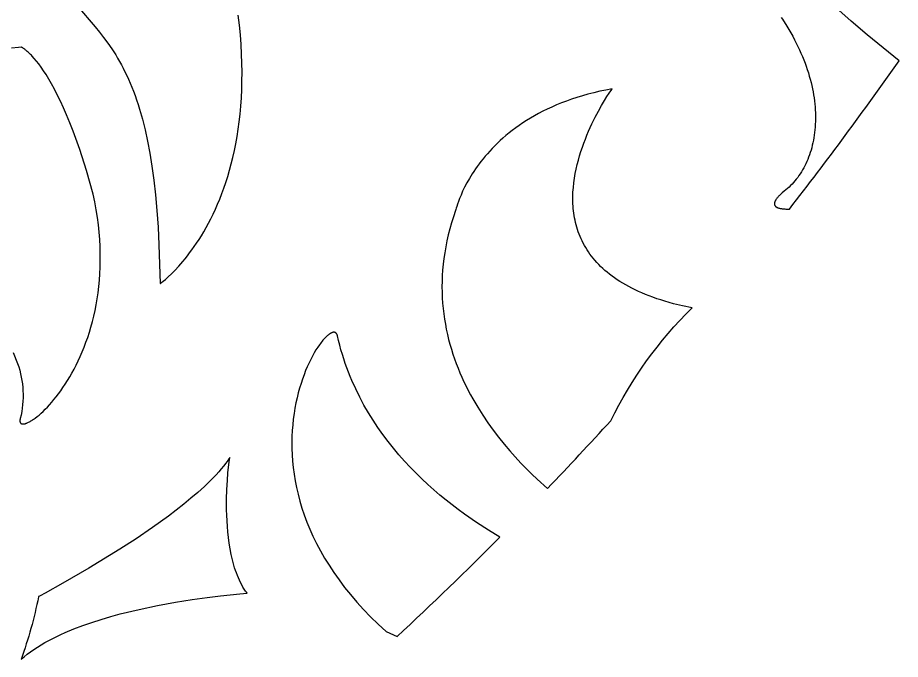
# Model space of a CAD drawing. Extents: x -3008 to 184, y 2842 to 4842.
# Drawn here: x -1360.4 to -1178.3, y 3282.7 to 3415 of the extents above; entities that cross this region are included whole.
import ezdxf

# ---------------------------------------------------------------- set-up
doc = ezdxf.new("R2010")
doc.units = 0
doc.layers.add('LAYER_1', color=7, linetype='CONTINUOUS')

msp = doc.modelspace()

# ---------------------------------------------------------------- linework, layer by layer
at = {"layer": 'LAYER_1'}
msp.add_lwpolyline([(-1348.06, 3417.37), (-1344.42, 3413.14), (-1343.54, 3412.06), (-1342.68, 3410.95), (-1341.83, 3409.8), (-1341, 3408.6), (-1340.19, 3407.34), (-1339.8, 3406.69), (-1339.41, 3406.02), (-1339.02, 3405.33), (-1338.65, 3404.62), (-1338.28, 3403.89), (-1337.91, 3403.13), (-1337.55, 3402.36), (-1337.2, 3401.55), (-1336.86, 3400.73), (-1336.52, 3399.87), (-1336.19, 3398.99), (-1335.87, 3398.08), (-1335.56, 3397.13), (-1335.26, 3396.16), (-1334.67, 3394.11), (-1334.13, 3391.92), (-1333.62, 3389.57), (-1333.15, 3387.07), (-1332.72, 3384.4), (-1332.33, 3381.55), (-1331.99, 3378.51), (-1331.69, 3375.28), (-1331.45, 3371.84), (-1331.25, 3368.18), (-1331.01, 3360.18), (-1330.93, 3360.23), (-1330.72, 3360.39), (-1330.38, 3360.67), (-1329.92, 3361.05), (-1329.36, 3361.55), (-1328.7, 3362.17), (-1327.97, 3362.91), (-1327.16, 3363.78), (-1326.3, 3364.77), (-1325.85, 3365.32), (-1325.39, 3365.89), (-1324.92, 3366.51), (-1324.44, 3367.15), (-1323.96, 3367.83), (-1323.48, 3368.54), (-1322.99, 3369.29), (-1322.5, 3370.07), (-1322.01, 3370.89), (-1321.52, 3371.74), (-1321.04, 3372.63), (-1320.56, 3373.55), (-1320.08, 3374.52), (-1319.62, 3375.51), (-1319.16, 3376.55), (-1318.71, 3377.62), (-1318.28, 3378.74), (-1317.86, 3379.89), (-1317.45, 3381.07), (-1317.06, 3382.3), (-1316.68, 3383.57), (-1316.33, 3384.88), (-1316, 3386.22), (-1315.68, 3387.61), (-1315.4, 3389.04), (-1315.13, 3390.51), (-1314.9, 3392.02), (-1314.69, 3393.57), (-1314.51, 3395.16), (-1314.36, 3396.8), (-1314.24, 3398.48), (-1314.16, 3400.2), (-1314.12, 3401.97), (-1314.11, 3403.78), (-1314.13, 3405.63), (-1314.2, 3407.53), (-1314.31, 3409.48), (-1314.46, 3411.47), (-1314.66, 3413.5), (-1314.9, 3415.58)], dxfattribs=at)
for points in [[(-1202.84, 3415.05), (-1202.6, 3414.7), (-1201.69, 3413.29), (-1200.86, 3411.89), (-1200.46, 3411.19), (-1200.09, 3410.49), (-1199.73, 3409.79), (-1199.39, 3409.1), (-1199.06, 3408.41), (-1198.76, 3407.72), (-1198.46, 3407.04), (-1198.19, 3406.35), (-1197.93, 3405.68), (-1197.68, 3405), (-1197.45, 3404.33), (-1197.24, 3403.66), (-1197.04, 3403), (-1196.86, 3402.34), (-1196.69, 3401.68), (-1196.54, 3401.03), (-1196.4, 3400.38), (-1196.27, 3399.74), (-1196.16, 3399.1), (-1196.07, 3398.47), (-1195.98, 3397.85), (-1195.91, 3397.22), (-1195.86, 3396.61), (-1195.82, 3396), (-1195.79, 3395.4), (-1195.77, 3394.8), (-1195.77, 3394.21), (-1195.78, 3393.63), (-1195.81, 3393.05), (-1195.84, 3392.48), (-1195.89, 3391.92), (-1195.95, 3391.36), (-1196.02, 3390.82), (-1196.1, 3390.28), (-1196.2, 3389.75), (-1196.31, 3389.22), (-1196.42, 3388.71), (-1196.55, 3388.2), (-1196.69, 3387.7), (-1196.84, 3387.21), (-1197.01, 3386.73), (-1197.18, 3386.26), (-1197.36, 3385.8), (-1197.55, 3385.34), (-1197.76, 3384.9), (-1197.97, 3384.47), (-1198.19, 3384.05), (-1198.42, 3383.63), (-1198.66, 3383.23), (-1198.91, 3382.84), (-1199.17, 3382.46), (-1199.44, 3382.09), (-1199.72, 3381.73), (-1200, 3381.38), (-1200.29, 3381.05), (-1200.6, 3380.72), (-1200.9, 3380.41), (-1201.22, 3380.11), (-1201.55, 3379.83), (-1201.88, 3379.55), (-1202.26, 3379.24), (-1202.61, 3378.94), (-1202.92, 3378.65), (-1203.06, 3378.52), (-1203.19, 3378.39), (-1203.32, 3378.26), (-1203.43, 3378.14), (-1203.54, 3378.02), (-1203.64, 3377.9), (-1203.73, 3377.78), (-1203.81, 3377.68), (-1203.88, 3377.57), (-1203.92, 3377.52), (-1203.95, 3377.47), (-1203.98, 3377.42), (-1204.01, 3377.37), (-1204.04, 3377.32), (-1204.06, 3377.27), (-1204.09, 3377.22), (-1204.11, 3377.18), (-1204.13, 3377.13), (-1204.15, 3377.09), (-1204.16, 3377.04), (-1204.18, 3377), (-1204.19, 3376.96), (-1204.2, 3376.92), (-1204.21, 3376.88), (-1204.22, 3376.86), (-1204.22, 3376.84), (-1204.22, 3376.82), (-1204.23, 3376.8), (-1204.23, 3376.78), (-1204.23, 3376.76), (-1204.23, 3376.74), (-1204.24, 3376.72), (-1204.24, 3376.7), (-1204.24, 3376.69), (-1204.24, 3376.67), (-1204.24, 3376.65), (-1204.24, 3376.63), (-1204.24, 3376.61), (-1204.24, 3376.6), (-1204.24, 3376.58), (-1204.23, 3376.56), (-1204.23, 3376.55), (-1204.23, 3376.53), (-1204.23, 3376.51), (-1204.22, 3376.5), (-1204.22, 3376.48), (-1204.21, 3376.46), (-1204.21, 3376.45), (-1204.21, 3376.43), (-1204.2, 3376.42), (-1204.2, 3376.4), (-1204.19, 3376.39), (-1204.18, 3376.37), (-1204.18, 3376.36), (-1204.17, 3376.34), (-1204.16, 3376.33), (-1204.16, 3376.31), (-1204.15, 3376.3), (-1204.14, 3376.29), (-1204.13, 3376.27), (-1204.12, 3376.26), (-1204.11, 3376.24), (-1204.1, 3376.23), (-1204.09, 3376.22), (-1204.08, 3376.2), (-1204.07, 3376.19), (-1204.06, 3376.18), (-1204.05, 3376.17), (-1204.04, 3376.15), (-1204.03, 3376.14), (-1204.02, 3376.13), (-1204.01, 3376.12), (-1203.99, 3376.11), (-1203.98, 3376.09), (-1203.96, 3376.07), (-1203.93, 3376.05), (-1203.9, 3376.03), (-1203.87, 3376.01), (-1203.84, 3375.99), (-1203.81, 3375.97), (-1203.77, 3375.95), (-1203.74, 3375.93), (-1203.71, 3375.91), (-1203.67, 3375.89), (-1203.63, 3375.88), (-1203.6, 3375.86), (-1203.56, 3375.84), (-1203.52, 3375.83), (-1203.48, 3375.81), (-1203.44, 3375.8), (-1203.35, 3375.77), (-1203.26, 3375.75), (-1203.17, 3375.72), (-1203.08, 3375.7), (-1202.98, 3375.68), (-1202.88, 3375.66), (-1202.78, 3375.65), (-1202.67, 3375.63), (-1202.56, 3375.62), (-1202.34, 3375.6), (-1202.12, 3375.58), (-1201.88, 3375.57), (-1201.64, 3375.57), (-1201.4, 3375.57), (-1201.16, 3375.57, 0.012618), (-1178.48, 3406.15), (-1181.83, 3408.79), (-1185.13, 3411.5), (-1188.37, 3414.29), (-1191.56, 3417.15)], [(-1361.31, 3346), (-1360.42, 3343.68, -0.147185), (-1359.88, 3332.38), (-1359.9, 3332.31), (-1359.91, 3332.25), (-1359.93, 3332.18), (-1359.94, 3332.12), (-1359.95, 3332.06), (-1359.95, 3332), (-1359.96, 3331.95), (-1359.96, 3331.9), (-1359.96, 3331.84), (-1359.95, 3331.79), (-1359.95, 3331.75), (-1359.94, 3331.7), (-1359.93, 3331.66), (-1359.92, 3331.62), (-1359.91, 3331.58), (-1359.89, 3331.54), (-1359.88, 3331.51), (-1359.86, 3331.48), (-1359.84, 3331.45), (-1359.81, 3331.42), (-1359.79, 3331.39), (-1359.76, 3331.37), (-1359.73, 3331.34), (-1359.7, 3331.32), (-1359.67, 3331.31), (-1359.63, 3331.29), (-1359.6, 3331.28), (-1359.56, 3331.26), (-1359.52, 3331.25), (-1359.48, 3331.25), (-1359.43, 3331.24), (-1359.39, 3331.24), (-1359.34, 3331.24), (-1359.29, 3331.24), (-1359.24, 3331.24), (-1359.19, 3331.24), (-1359.14, 3331.25), (-1359.08, 3331.26), (-1359.02, 3331.27), (-1358.96, 3331.28), (-1358.9, 3331.3), (-1358.84, 3331.31), (-1358.78, 3331.33), (-1358.72, 3331.35), (-1358.65, 3331.38), (-1358.58, 3331.4), (-1358.51, 3331.43), (-1358.44, 3331.46), (-1358.3, 3331.52), (-1358.15, 3331.6), (-1357.99, 3331.68), (-1357.83, 3331.76), (-1357.67, 3331.86), (-1357.5, 3331.96), (-1357.33, 3332.08), (-1357.15, 3332.2), (-1356.97, 3332.33), (-1356.78, 3332.46), (-1356.39, 3332.76), (-1356, 3333.09), (-1355.58, 3333.45), (-1355.16, 3333.84), (-1354.73, 3334.26), (-1354.29, 3334.72), (-1353.84, 3335.2), (-1353.38, 3335.72), (-1352.92, 3336.26), (-1352.46, 3336.84), (-1351.99, 3337.45), (-1351.52, 3338.09), (-1351.06, 3338.76), (-1350.59, 3339.46), (-1350.13, 3340.18), (-1349.67, 3340.94), (-1349.22, 3341.73), (-1348.77, 3342.55), (-1348.34, 3343.4), (-1347.91, 3344.28), (-1347.49, 3345.18), (-1347.09, 3346.12), (-1346.7, 3347.08), (-1346.32, 3348.08), (-1345.96, 3349.1), (-1345.62, 3350.15), (-1345.3, 3351.23), (-1344.99, 3352.34), (-1344.71, 3353.48), (-1344.45, 3354.64), (-1344.22, 3355.84), (-1344.01, 3357.06), (-1343.83, 3358.31), (-1343.67, 3359.59), (-1343.55, 3360.89), (-1343.45, 3362.22), (-1343.39, 3363.58), (-1343.36, 3364.97), (-1343.37, 3366.38), (-1343.41, 3367.82), (-1343.49, 3369.29), (-1343.6, 3370.78), (-1343.76, 3372.31), (-1343.96, 3373.85), (-1344.2, 3375.43), (-1344.48, 3377.03), (-1344.82, 3378.65), (-1346.22, 3383.52), (-1347.62, 3387.83), (-1348.99, 3391.64), (-1349.66, 3393.36), (-1350.32, 3394.96), (-1350.97, 3396.46), (-1351.61, 3397.84), (-1352.23, 3399.12), (-1352.84, 3400.3), (-1353.43, 3401.38), (-1354, 3402.38), (-1354.55, 3403.28), (-1355.08, 3404.1), (-1355.59, 3404.84), (-1356.08, 3405.5), (-1356.54, 3406.09), (-1356.98, 3406.61), (-1357.39, 3407.06), (-1357.58, 3407.27), (-1357.77, 3407.46), (-1357.94, 3407.64), (-1358.12, 3407.8), (-1358.28, 3407.95), (-1358.43, 3408.08), (-1358.58, 3408.21), (-1358.72, 3408.32), (-1358.85, 3408.42), (-1358.97, 3408.52), (-1359.09, 3408.6), (-1359.19, 3408.67), (-1359.28, 3408.73), (-1359.37, 3408.79), (-1359.45, 3408.83), (-1359.51, 3408.87), (-1359.57, 3408.9), (-1359.62, 3408.92), (-1359.65, 3408.94), (-1359.68, 3408.95), (-1359.7, 3408.96), (-1359.7, 3408.96), (-1359.7, 3408.96), (-1359.7, 3408.96), (-1360.22, 3408.9), (-1361.7, 3408.76)]]:
    msp.add_lwpolyline(points, format="xyb", dxfattribs=at)
for points in [[(-1238.02, 3331.91, -0.083674), (-1221.25, 3355.16), (-1223.22, 3355.58), (-1225.08, 3356.04), (-1226.85, 3356.54), (-1227.7, 3356.81), (-1228.53, 3357.08), (-1229.33, 3357.36), (-1230.11, 3357.66), (-1230.86, 3357.95), (-1231.6, 3358.26), (-1232.31, 3358.58), (-1233, 3358.9), (-1233.67, 3359.23), (-1234.32, 3359.57), (-1234.94, 3359.92), (-1235.55, 3360.27), (-1236.13, 3360.63), (-1236.69, 3360.99), (-1237.24, 3361.37), (-1237.76, 3361.75), (-1238.27, 3362.13), (-1238.75, 3362.52), (-1239.22, 3362.92), (-1239.67, 3363.32), (-1240.1, 3363.73), (-1240.51, 3364.15), (-1240.91, 3364.57), (-1241.28, 3364.99), (-1241.64, 3365.42), (-1241.99, 3365.85), (-1242.31, 3366.29), (-1242.62, 3366.73), (-1242.91, 3367.17), (-1243.19, 3367.62), (-1243.45, 3368.08), (-1243.7, 3368.53), (-1243.93, 3368.99), (-1244.15, 3369.45), (-1244.35, 3369.92), (-1244.54, 3370.39), (-1244.71, 3370.86), (-1244.87, 3371.33), (-1245.02, 3371.8), (-1245.15, 3372.28), (-1245.28, 3372.76), (-1245.38, 3373.24), (-1245.48, 3373.72), (-1245.56, 3374.2), (-1245.64, 3374.69), (-1245.7, 3375.17), (-1245.75, 3375.66), (-1245.79, 3376.14), (-1245.82, 3376.63), (-1245.83, 3377.11), (-1245.84, 3377.6), (-1245.84, 3378.08), (-1245.83, 3378.57), (-1245.81, 3379.05), (-1245.78, 3379.54), (-1245.74, 3380.02), (-1245.64, 3380.98), (-1245.51, 3381.94), (-1245.34, 3382.88), (-1245.15, 3383.82), (-1244.94, 3384.75), (-1244.7, 3385.66), (-1244.44, 3386.57), (-1244.17, 3387.45), (-1243.88, 3388.32), (-1243.57, 3389.17), (-1243.25, 3390), (-1242.93, 3390.81), (-1242.59, 3391.6), (-1241.91, 3393.11), (-1241.22, 3394.5), (-1240.55, 3395.77), (-1239.91, 3396.92), (-1239.33, 3397.92), (-1238.8, 3398.76), (-1238.37, 3399.44), (-1237.82, 3400.25), (-1237.75, 3400.35), (-1239.04, 3400.1), (-1240.3, 3399.84), (-1241.53, 3399.55), (-1242.72, 3399.24), (-1243.88, 3398.91), (-1245.01, 3398.57), (-1246.1, 3398.21), (-1247.17, 3397.83), (-1248.2, 3397.44), (-1249.2, 3397.03), (-1250.17, 3396.6), (-1251.12, 3396.17), (-1252.03, 3395.72), (-1252.91, 3395.26), (-1253.77, 3394.79), (-1254.6, 3394.31), (-1255.39, 3393.82), (-1256.17, 3393.32), (-1256.91, 3392.81), (-1257.63, 3392.3), (-1258.33, 3391.78), (-1258.99, 3391.26), (-1259.64, 3390.73), (-1260.26, 3390.2), (-1260.85, 3389.67), (-1261.42, 3389.13), (-1261.97, 3388.59), (-1262.5, 3388.05), (-1263, 3387.52), (-1263.48, 3386.98), (-1263.94, 3386.45), (-1264.38, 3385.91), (-1264.8, 3385.39), (-1265.2, 3384.86), (-1265.58, 3384.35), (-1265.94, 3383.83), (-1266.28, 3383.33), (-1266.6, 3382.83), (-1266.91, 3382.34), (-1267.19, 3381.86), (-1267.72, 3380.94), (-1268.18, 3380.05), (-1268.58, 3379.23), (-1268.92, 3378.46), (-1269.21, 3377.76), (-1269.45, 3377.13), (-1269.64, 3376.58), (-1269.79, 3376.12), (-1269.9, 3375.74), (-1269.97, 3375.47), (-1270.03, 3375.26), (-1270.03, 3375.24), (-1270.47, 3373.97), (-1270.86, 3372.71), (-1271.22, 3371.46), (-1271.54, 3370.22), (-1271.83, 3368.99), (-1272.07, 3367.77), (-1272.29, 3366.56), (-1272.46, 3365.36), (-1272.61, 3364.17), (-1272.71, 3362.99), (-1272.79, 3361.83), (-1272.84, 3360.67), (-1272.85, 3359.52), (-1272.84, 3358.39), (-1272.79, 3357.27), (-1272.72, 3356.15), (-1272.62, 3355.05), (-1272.49, 3353.96), (-1272.33, 3352.88), (-1272.15, 3351.82), (-1271.95, 3350.76), (-1271.72, 3349.72), (-1271.47, 3348.69), (-1271.2, 3347.67), (-1270.9, 3346.66), (-1270.59, 3345.67), (-1270.25, 3344.68), (-1269.9, 3343.71), (-1269.53, 3342.76), (-1269.14, 3341.81), (-1268.73, 3340.88), (-1268.31, 3339.96), (-1267.87, 3339.05), (-1267.42, 3338.16), (-1266.95, 3337.28), (-1266.47, 3336.41), (-1265.48, 3334.72), (-1264.45, 3333.08), (-1263.38, 3331.5), (-1262.28, 3329.97), (-1261.16, 3328.5), (-1260.02, 3327.08), (-1258.87, 3325.73), (-1257.72, 3324.43), (-1256.57, 3323.19), (-1255.43, 3322.02), (-1254.31, 3320.9), (-1253.2, 3319.85), (-1251.08, 3317.94, 0.006338)], [(-1260.9, 3307.89), (-1263.28, 3309.34), (-1265.73, 3310.93), (-1268.23, 3312.66), (-1269.48, 3313.58), (-1270.74, 3314.54), (-1272, 3315.54), (-1273.26, 3316.57), (-1274.51, 3317.64), (-1275.76, 3318.75), (-1276.99, 3319.9), (-1278.2, 3321.09), (-1279.4, 3322.31), (-1280.58, 3323.58), (-1281.74, 3324.88), (-1282.87, 3326.23), (-1283.97, 3327.61), (-1285.05, 3329.04), (-1286.08, 3330.5), (-1287.08, 3332.01), (-1288.04, 3333.56), (-1288.96, 3335.15), (-1289.83, 3336.78), (-1290.66, 3338.46), (-1291.43, 3340.18), (-1291.79, 3341.05), (-1292.15, 3341.94), (-1292.48, 3342.83), (-1292.81, 3343.74), (-1293.12, 3344.66), (-1293.41, 3345.59), (-1293.69, 3346.53), (-1293.95, 3347.48), (-1294.19, 3348.44), (-1294.42, 3349.42), (-1294.44, 3349.49), (-1294.46, 3349.56), (-1294.48, 3349.62), (-1294.5, 3349.68), (-1294.53, 3349.74), (-1294.56, 3349.79), (-1294.59, 3349.84), (-1294.62, 3349.89), (-1294.65, 3349.93), (-1294.69, 3349.97), (-1294.72, 3350), (-1294.76, 3350.03), (-1294.8, 3350.06), (-1294.84, 3350.08), (-1294.89, 3350.1), (-1294.93, 3350.12), (-1294.98, 3350.13), (-1295.03, 3350.14), (-1295.08, 3350.15), (-1295.13, 3350.15), (-1295.18, 3350.15), (-1295.24, 3350.15), (-1295.3, 3350.14), (-1295.35, 3350.13), (-1295.41, 3350.11), (-1295.47, 3350.1), (-1295.54, 3350.07), (-1295.6, 3350.05), (-1295.66, 3350.02), (-1295.73, 3349.99), (-1295.8, 3349.96), (-1295.86, 3349.92), (-1295.93, 3349.88), (-1296, 3349.83), (-1296.07, 3349.79), (-1296.15, 3349.74), (-1296.22, 3349.68), (-1296.29, 3349.62), (-1296.37, 3349.56), (-1296.45, 3349.5), (-1296.6, 3349.36), (-1296.76, 3349.22), (-1296.92, 3349.05), (-1297.09, 3348.88), (-1297.26, 3348.7), (-1297.43, 3348.5), (-1297.6, 3348.29), (-1297.77, 3348.07), (-1297.95, 3347.84), (-1298.13, 3347.59), (-1298.49, 3347.07), (-1298.85, 3346.51), (-1299.21, 3345.9), (-1299.58, 3345.24), (-1299.94, 3344.55), (-1300.29, 3343.82), (-1300.64, 3343.05), (-1300.99, 3342.24), (-1301.32, 3341.39), (-1301.64, 3340.5), (-1301.94, 3339.58), (-1302.23, 3338.63), (-1302.5, 3337.64), (-1302.76, 3336.62), (-1302.99, 3335.57), (-1303.19, 3334.49), (-1303.38, 3333.38), (-1303.53, 3332.24), (-1303.66, 3331.08), (-1303.75, 3329.89), (-1303.81, 3328.67), (-1303.84, 3327.43), (-1303.83, 3326.17), (-1303.78, 3324.88), (-1303.69, 3323.57), (-1303.56, 3322.24), (-1303.38, 3320.9), (-1303.15, 3319.53), (-1302.88, 3318.15), (-1302.56, 3316.75), (-1302.19, 3315.34), (-1301.76, 3313.91), (-1301.28, 3312.47), (-1300.73, 3311.01), (-1300.13, 3309.55), (-1299.47, 3308.08), (-1298.74, 3306.59), (-1297.95, 3305.1), (-1297.09, 3303.6), (-1296.16, 3302.1), (-1295.16, 3300.59), (-1294.09, 3299.07), (-1292.94, 3297.55), (-1291.72, 3296.04), (-1290.42, 3294.51), (-1289.03, 3292.99), (-1287.57, 3291.47), (-1286.01, 3289.96), (-1284.38, 3288.44), (-1282.11, 3287.4, 0.009774)], [(-1316.66, 3324.31), (-1316.85, 3324.02), (-1317.05, 3323.74), (-1317.47, 3323.15), (-1317.92, 3322.57), (-1318.4, 3321.98), (-1318.92, 3321.38), (-1319.46, 3320.78), (-1320.03, 3320.18), (-1320.62, 3319.58), (-1321.88, 3318.36), (-1323.23, 3317.13), (-1324.66, 3315.91), (-1326.15, 3314.68), (-1327.71, 3313.46), (-1329.31, 3312.25), (-1332.61, 3309.87), (-1335.98, 3307.57), (-1339.35, 3305.39), (-1345.71, 3301.48), (-1351.06, 3298.38), (-1354.74, 3296.35), (-1355.76, 3295.8), (-1356.02, 3295.66), (-1356.09, 3295.63), (-1356.11, 3295.62), (-1356.11, 3295.62), (-1356.11, 3295.62, -0.036108), (-1359.7, 3282.7), (-1359.39, 3282.97), (-1359.08, 3283.23), (-1358.43, 3283.75), (-1357.75, 3284.26), (-1357.05, 3284.75), (-1356.32, 3285.23), (-1355.57, 3285.69), (-1354.79, 3286.14), (-1353.99, 3286.58), (-1353.17, 3287.01), (-1352.33, 3287.43), (-1351.48, 3287.83), (-1350.6, 3288.22), (-1348.81, 3288.97), (-1346.97, 3289.67), (-1345.08, 3290.33), (-1343.16, 3290.95), (-1341.22, 3291.52), (-1339.27, 3292.06), (-1335.37, 3293.01), (-1331.54, 3293.82), (-1327.87, 3294.5), (-1324.42, 3295.05), (-1321.29, 3295.48), (-1318.54, 3295.82), (-1314.55, 3296.22), (-1313.07, 3296.33), (-1313.22, 3296.54), (-1313.37, 3296.74), (-1313.51, 3296.96), (-1313.65, 3297.17), (-1313.79, 3297.39), (-1313.92, 3297.61), (-1314.18, 3298.07), (-1314.42, 3298.53), (-1314.65, 3299.01), (-1314.87, 3299.5), (-1315.08, 3300.01), (-1315.28, 3300.52), (-1315.46, 3301.04), (-1315.64, 3301.57), (-1315.8, 3302.11), (-1315.95, 3302.66), (-1316.1, 3303.21), (-1316.23, 3303.77), (-1316.36, 3304.34), (-1316.58, 3305.48), (-1316.76, 3306.64), (-1316.92, 3307.8), (-1317.04, 3308.97), (-1317.14, 3310.13), (-1317.21, 3311.29), (-1317.26, 3312.43), (-1317.29, 3313.55), (-1317.29, 3315.71), (-1317.23, 3317.73), (-1317.13, 3319.55), (-1317.01, 3321.15), (-1316.77, 3323.46)]]:
    msp.add_lwpolyline(points, format="xyb", close=True, dxfattribs=at)

doc.saveas('drawing.dxf')
